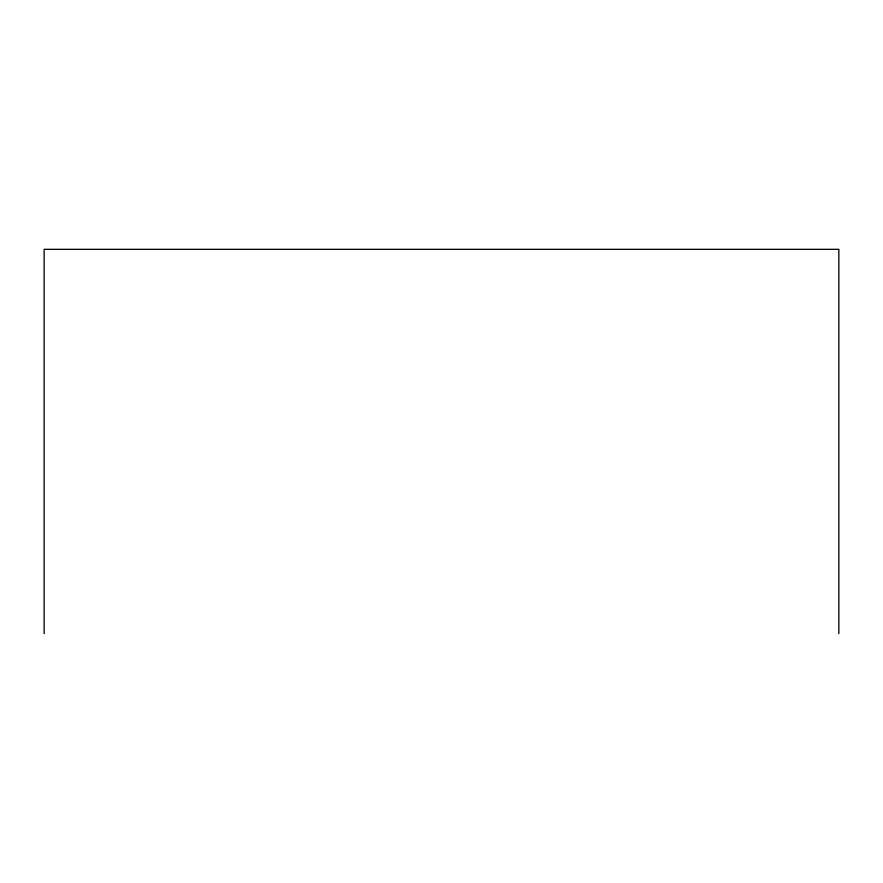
<?xml version="1.0" encoding="UTF-8"?>
<svg xmlns="http://www.w3.org/2000/svg" width="883" height="883" viewBox="0 0 883 883"><rect width="100%" height="100%" fill="white"/><g stroke="black" fill="none" stroke-linecap="round" stroke-linejoin="round"><path stroke-width="1.32" d="M838.85 633.674L838.85 249.326L44.15 249.326L44.15 633.674"/></g></svg>
